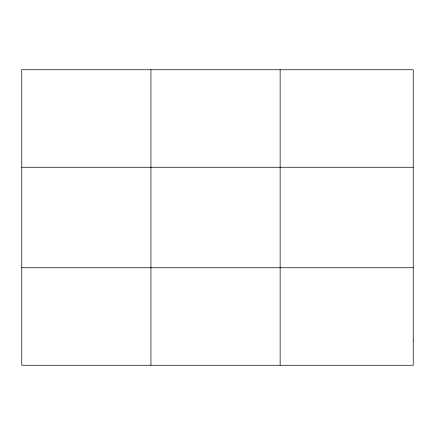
<?xml version="1.0" encoding="UTF-8"?>
<svg xmlns="http://www.w3.org/2000/svg" width="435" height="435" viewBox="0 0 435 435"><rect width="100%" height="100%" fill="white"/><g stroke="black" fill="none" stroke-linecap="round" stroke-linejoin="round"><path stroke-width="0.65" d="M150.945 365.259L150.945 69.741M280.14 365.259L280.14 69.741M21.75 167.263L413.25 167.263M21.75 267.737L413.25 267.737M413.25 340.877L413.25 365.259L21.75 365.259L21.75 69.741L413.25 69.741L413.25 340.877"/></g></svg>
